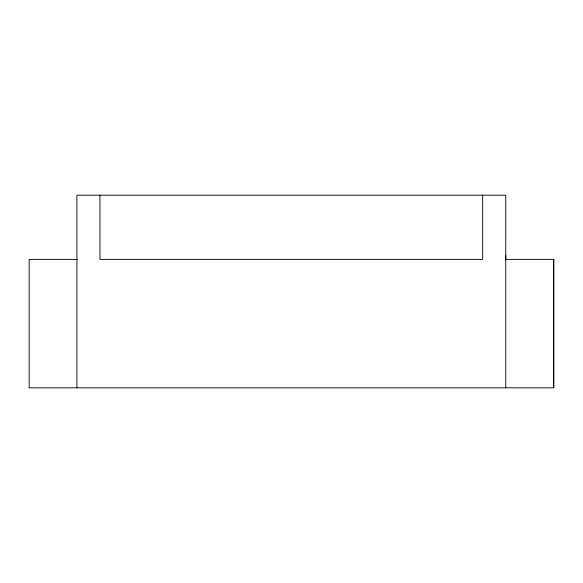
<?xml version="1.0" encoding="UTF-8"?>
<svg xmlns="http://www.w3.org/2000/svg" width="583" height="583" viewBox="0 0 583 583"><rect width="100%" height="100%" fill="white"/><g stroke="black" fill="none" stroke-linecap="round" stroke-linejoin="round"><path stroke-width="0.87" d="M77.328 259.391L29.15 259.391L29.15 387.819L553.85 387.819L553.85 259.391L505.41 259.391M505.752 255.777L505.774 259.391M553.566 259.391L553.566 387.819M505.774 387.819L505.76 195.181L76.927 195.181L76.927 387.819M482.666 195.181L482.666 259.391L99.933 259.391L99.933 195.181"/></g></svg>
